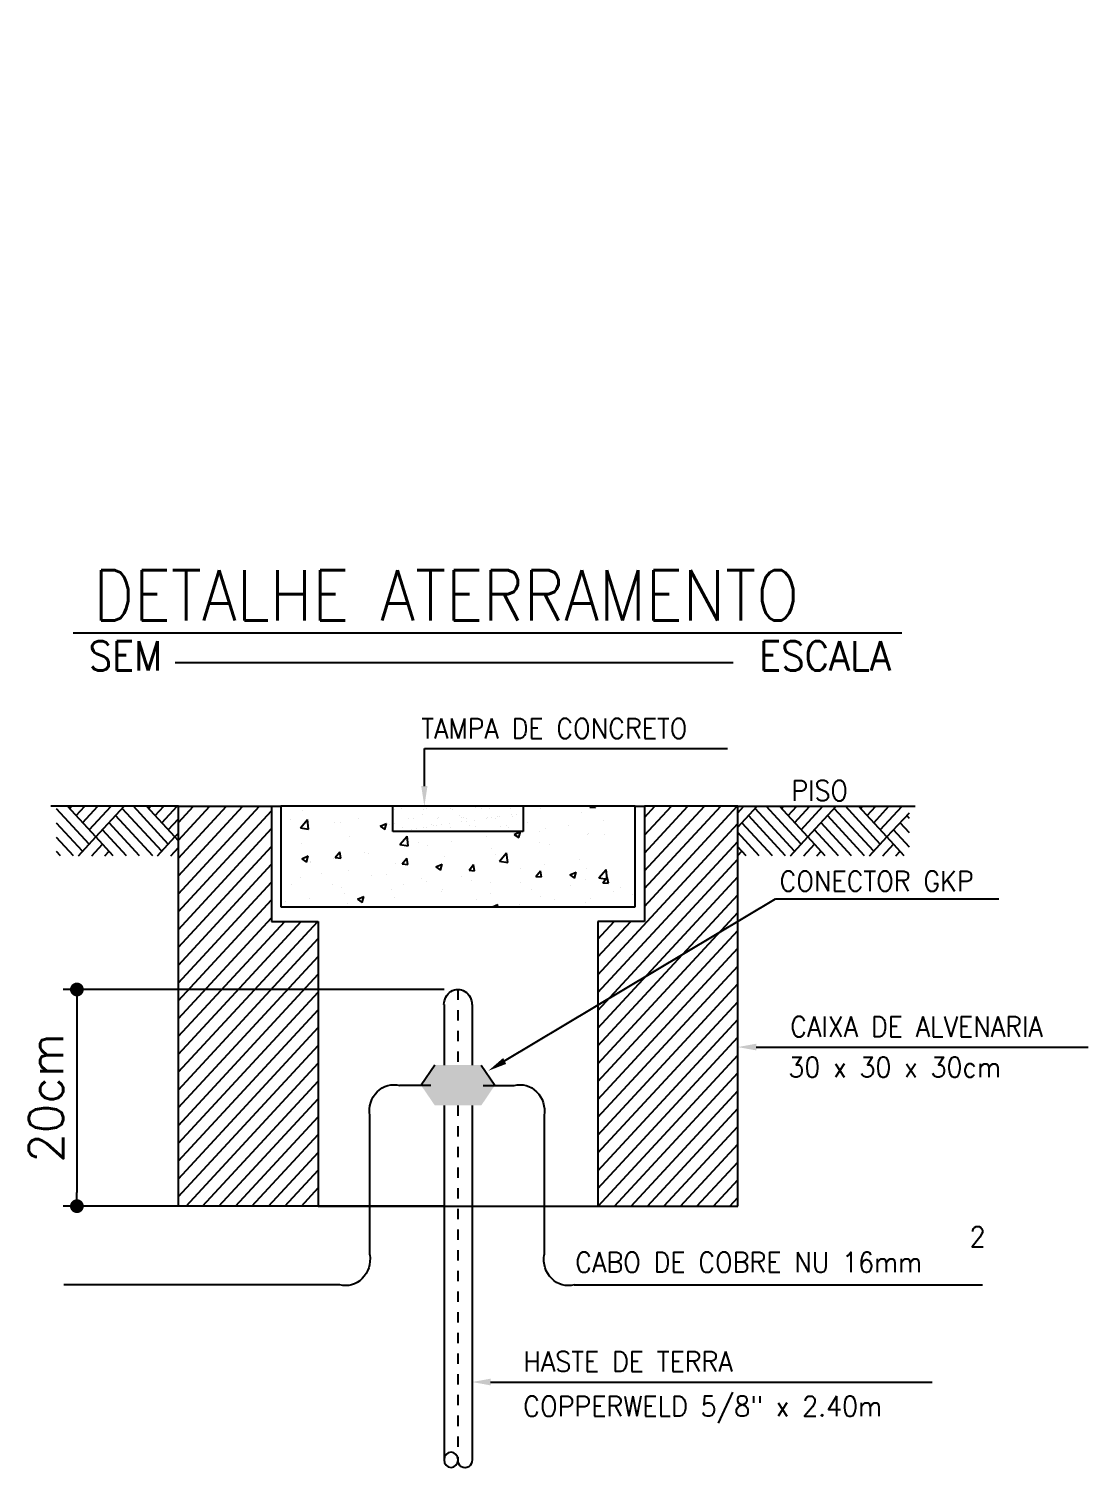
# Model space of a CAD drawing. Header units: millimetres. Extents: x -260 to 5539, y -1903 to 1459.
# Drawn here: x 2432.03 to 2442.27, y 707.54 to 721.45 of the extents above; entities that cross this region are included whole.
import ezdxf
from ezdxf.enums import TextEntityAlignment as Align

# ---------------------------------------------------------------- set-up
doc = ezdxf.new("R2010")
doc.units = ezdxf.units.MM
doc.linetypes.add('DASHDOT', pattern=[1, 0.5, -0.25, 0, -0.25])
for name, color, linetype in [('01', 4, 'Continuous'), ('02', 2, 'Continuous'), ('06', 2, 'Continuous'), ('A-TXT-Y', 8, 'Continuous'), ('CABO.ILUMI.SOLO', 6, 'Continuous'), ('SOMENTE_TUBULACAO', 2, 'Continuous'), ('TEXTO2', 3, 'Continuous'), ('TEXTOS', 2, 'Continuous')]:
    doc.layers.add(name, color=color, linetype=linetype)
doc.styles.add('CARIMBO_DADOS', font='arial.ttf', dxfattribs={"height": 0.1})
doc.styles.add('ROMANS', font='romans.shx')
doc.styles.add('TEXTOS', font='romans.shx', dxfattribs={"height": 0.1})

# ---------------------------------------------------------------- blocks, each defined once
blk = doc.blocks.new('*X89')
at = {"color": 0}
for p, q in [((4.704, 10.891), (5.573, 11.76)), ((4.704, 11.068), (5.396, 11.76)), ((4.704, 11.245), (5.219, 11.76)), ((4.704, 11.422), (5.042, 11.76)), ((4.704, 11.598), (4.866, 11.76)), ((9.704, 11.649), (9.815, 11.76)), ((9.704, 11.472), (9.992, 11.76)), ((9.704, 11.295), (10.169, 11.76)), ((9.704, 11.118), (10.346, 11.76)), ((9.704, 10.942), (10.522, 11.76)), ((9.704, 10.765), (10.699, 11.76)), ((4.704, 10.715), (5.704, 11.715)), ((9.204, 10.088), (10.704, 11.588)), ((4.704, 10.538), (5.704, 11.538)), ((4.704, 10.361), (5.704, 11.361)), ((9.204, 9.911), (10.704, 11.411)), ((4.704, 10.184), (5.704, 11.184)), ((9.204, 9.734), (10.704, 11.234)), ((4.704, 10.007), (5.704, 11.007)), ((9.204, 9.558), (10.704, 11.058)), ((9.204, 9.381), (10.704, 10.881)), ((4.704, 9.831), (5.704, 10.831)), ((4.704, 9.654), (5.704, 10.654)), ((4.704, 9.124), (6.198, 10.617)), ((4.704, 9.3), (6.021, 10.617)), ((4.704, 9.477), (5.844, 10.617)), ((9.204, 9.204), (10.704, 10.704)), ((9.204, 10.442), (9.38, 10.617)), ((9.204, 10.265), (9.557, 10.617)), ((4.704, 8.947), (6.204, 10.447)), ((9.204, 9.027), (10.704, 10.527)), ((9.204, 8.851), (10.704, 10.351)), ((4.704, 8.77), (6.204, 10.27)), ((9.204, 8.674), (10.704, 10.174)), ((4.704, 8.593), (6.204, 10.093)), ((4.704, 8.416), (6.204, 9.916)), ((9.204, 8.497), (10.704, 9.997)), ((4.704, 8.24), (6.204, 9.74)), ((9.204, 8.32), (10.704, 9.82)), ((9.204, 8.143), (10.704, 9.643)), ((4.704, 8.063), (6.204, 9.563)), ((9.204, 7.967), (10.704, 9.467)), ((4.704, 7.886), (6.204, 9.386)), ((9.205, 7.791), (10.704, 9.29)), ((4.786, 7.791), (6.204, 9.209)), ((4.963, 7.791), (6.204, 9.033)), ((9.382, 7.791), (10.704, 9.113)), ((9.559, 7.791), (10.704, 8.936)), ((5.139, 7.791), (6.204, 8.856)), ((9.736, 7.791), (10.704, 8.76)), ((5.316, 7.791), (6.204, 8.679)), ((9.912, 7.791), (10.704, 8.583)), ((5.493, 7.791), (6.204, 8.502)), ((5.67, 7.791), (6.204, 8.325)), ((10.089, 7.791), (10.704, 8.406)), ((5.847, 7.791), (6.204, 8.149)), ((10.266, 7.791), (10.704, 8.229)), ((10.443, 7.791), (10.704, 8.052)), ((6.023, 7.791), (6.204, 7.972)), ((10.62, 7.791), (10.704, 7.876)), ((6.2, 7.791), (6.204, 7.795))]:
    blk.add_line(p, q, dxfattribs=at)
blk = doc.blocks.new('*X86')
at = {"color": 0}
for p, q in [((6.04, 11.753), (6.04, 11.753)), ((8.584, 11.764), (8.584, 11.764)), ((9.032, 11.732), (9.032, 11.732)), ((9.117, 11.783), (9.124, 11.791)), ((9.117, 11.783), (9.177, 11.778)), ((9.177, 11.778), (9.175, 11.791)), ((5.904, 11.656), (5.904, 11.656)), ((6.012, 11.577), (6.09, 11.659)), ((6.012, 11.577), (6.101, 11.564)), ((6.101, 11.564), (6.09, 11.659)), ((6.381, 11.633), (6.381, 11.633)), ((6.438, 11.633), (6.438, 11.633)), ((6.631, 11.666), (6.631, 11.666)), ((6.867, 11.592), (6.937, 11.619)), ((6.867, 11.592), (6.917, 11.559)), ((6.917, 11.559), (6.937, 11.619)), ((6.971, 11.611), (6.971, 11.611)), ((8.448, 11.632), (8.448, 11.632)), ((8.89, 11.604), (8.89, 11.604)), ((9.268, 11.654), (9.268, 11.654)), ((6.541, 11.49), (6.541, 11.49)), ((7.08, 11.412), (7.157, 11.493)), ((7.168, 11.398), (7.157, 11.493)), ((7.282, 11.432), (7.282, 11.432)), ((7.629, 11.438), (7.629, 11.438)), ((7.865, 11.532), (7.865, 11.532)), ((8.008, 11.488), (8.008, 11.488)), ((8.304, 11.512), (8.374, 11.539)), ((8.304, 11.512), (8.354, 11.479)), ((8.354, 11.479), (8.374, 11.539)), ((8.572, 11.431), (8.572, 11.431)), ((8.573, 11.543), (8.573, 11.543)), ((8.639, 11.571), (8.639, 11.571)), ((9.091, 11.506), (9.091, 11.506)), ((9.107, 11.52), (9.107, 11.52)), ((9.271, 11.512), (9.271, 11.512)), ((6.027, 11.42), (6.027, 11.42)), ((6.027, 11.27), (6.097, 11.297)), ((6.077, 11.236), (6.097, 11.297)), ((6.387, 11.282), (6.435, 11.339)), ((6.447, 11.277), (6.435, 11.339)), ((6.699, 11.332), (6.699, 11.332)), ((6.747, 11.322), (6.747, 11.322)), ((7.08, 11.412), (7.168, 11.398)), ((7.379, 11.405), (7.379, 11.405)), ((7.553, 11.296), (7.553, 11.296)), ((8.067, 11.367), (8.067, 11.367)), ((8.105, 11.312), (8.105, 11.312)), ((8.147, 11.246), (8.225, 11.328)), ((8.236, 11.233), (8.225, 11.328)), ((8.688, 11.412), (8.688, 11.412)), ((6.027, 11.27), (6.077, 11.236)), ((6.116, 11.231), (6.116, 11.231)), ((6.118, 11.239), (6.118, 11.239)), ((6.368, 11.272), (6.368, 11.272)), ((6.387, 11.282), (6.447, 11.277)), ((6.529, 11.157), (6.529, 11.157)), ((7.034, 11.221), (7.034, 11.221)), ((7.104, 11.219), (7.153, 11.277)), ((7.104, 11.219), (7.164, 11.214)), ((7.164, 11.214), (7.153, 11.277)), ((7.464, 11.19), (7.534, 11.216)), ((7.464, 11.19), (7.514, 11.156)), ((7.514, 11.156), (7.534, 11.216)), ((7.522, 11.212), (7.522, 11.212)), ((7.822, 11.157), (7.87, 11.214)), ((7.822, 11.157), (7.881, 11.151)), ((7.881, 11.151), (7.87, 11.214)), ((8.147, 11.246), (8.236, 11.233)), ((8.376, 11.177), (8.376, 11.177)), ((8.539, 11.094), (8.587, 11.151)), ((8.599, 11.089), (8.587, 11.151)), ((8.627, 11.209), (8.627, 11.209)), ((9.005, 11.259), (9.005, 11.259)), ((9.079, 11.173), (9.079, 11.173)), ((9.214, 11.081), (9.292, 11.162)), ((9.303, 11.067), (9.292, 11.162)), ((9.592, 11.243), (9.592, 11.243)), ((5.92, 11.01), (5.92, 11.01)), ((6.015, 11.087), (6.015, 11.087)), ((6.243, 11.122), (6.243, 11.122)), ((6.355, 11.012), (6.355, 11.012)), ((6.777, 11.1), (6.777, 11.1)), ((6.938, 11.112), (6.938, 11.112)), ((7.116, 11.011), (7.116, 11.011)), ((7.31, 11.077), (7.31, 11.077)), ((7.366, 11.044), (7.366, 11.044)), ((7.745, 11.093), (7.745, 11.093)), ((7.844, 11.054), (7.844, 11.054)), ((8.054, 11.034), (8.054, 11.034)), ((8.378, 11.032), (8.378, 11.032)), ((8.539, 11.094), (8.599, 11.089)), ((8.56, 11.098), (8.56, 11.098)), ((8.901, 11.11), (8.971, 11.136)), ((8.901, 11.11), (8.951, 11.076)), ((8.912, 11.009), (8.912, 11.009)), ((8.951, 11.076), (8.971, 11.136)), ((9.07, 11.062), (9.07, 11.062)), ((9.214, 11.081), (9.303, 11.067)), ((9.256, 11.031), (9.304, 11.088)), ((9.256, 11.031), (9.316, 11.026)), ((9.316, 11.026), (9.304, 11.088)), ((6.105, 10.878), (6.105, 10.878)), ((6.454, 10.988), (6.454, 10.988)), ((6.484, 10.927), (6.484, 10.927)), ((6.624, 10.867), (6.694, 10.894)), ((6.624, 10.867), (6.674, 10.834)), ((6.674, 10.834), (6.694, 10.894)), ((6.988, 10.965), (6.988, 10.965)), ((7.022, 10.888), (7.022, 10.888)), ((7.521, 10.943), (7.521, 10.943)), ((7.541, 10.963), (7.541, 10.963)), ((7.904, 10.862), (7.904, 10.862)), ((8.055, 10.92), (8.055, 10.92)), ((8.487, 10.962), (8.487, 10.962)), ((8.589, 10.898), (8.589, 10.898)), ((8.742, 10.865), (8.742, 10.865)), ((9.123, 10.875), (9.123, 10.875)), ((9.374, 10.948), (9.374, 10.948)), ((9.446, 10.987), (9.446, 10.987)), ((9.58, 10.91), (9.58, 10.91)), ((5.855, 10.845), (5.855, 10.845)), ((6.517, 10.824), (6.517, 10.824)), ((8.072, 10.791), (8.131, 10.814)), ((8.124, 10.791), (8.131, 10.814)), ((8.363, 10.815), (8.363, 10.815)), ((9.067, 10.84), (9.067, 10.84))]:
    blk.add_line(p, q, dxfattribs=at)
blk = doc.blocks.new('*X88')
at = {"color": 0}
for p, q in [((3.748, 11.384), (3.398, 11.734)), ((3.818, 11.455), (3.514, 11.76)), ((3.536, 11.738), (3.557, 11.76)), ((3.606, 11.667), (3.699, 11.76)), ((3.677, 11.597), (3.84, 11.76)), ((3.748, 11.526), (3.982, 11.76)), ((3.818, 11.455), (4.123, 11.76)), ((4.525, 11.314), (4.101, 11.738)), ((4.596, 11.384), (4.221, 11.76)), ((4.667, 11.455), (4.362, 11.76)), ((4.384, 11.738), (4.406, 11.76)), ((4.455, 11.667), (4.547, 11.76)), ((4.525, 11.597), (4.689, 11.76)), ((10.704, 11.553), (10.911, 11.76)), ((10.704, 11.694), (10.77, 11.76)), ((11.314, 11.314), (10.889, 11.738)), ((11.384, 11.384), (11.009, 11.76)), ((11.455, 11.455), (11.15, 11.76)), ((11.172, 11.738), (11.194, 11.76)), ((11.243, 11.667), (11.336, 11.76)), ((11.314, 11.597), (11.477, 11.76)), ((11.384, 11.526), (11.618, 11.76)), ((11.455, 11.455), (11.76, 11.76)), ((12.162, 11.314), (11.738, 11.738)), ((12.233, 11.384), (11.858, 11.76)), ((12.304, 11.455), (11.999, 11.76)), ((12.021, 11.738), (12.043, 11.76)), ((12.092, 11.667), (12.184, 11.76)), ((12.162, 11.597), (12.326, 11.76)), ((12.233, 11.526), (12.467, 11.76)), ((3.677, 11.314), (3.398, 11.593)), ((4.287, 11.269), (3.96, 11.597)), ((4.429, 11.269), (4.031, 11.667)), ((4.596, 11.526), (4.704, 11.634)), ((11.075, 11.269), (10.748, 11.597)), ((11.217, 11.269), (10.819, 11.667)), ((11.924, 11.269), (11.597, 11.597)), ((12.065, 11.269), (11.667, 11.667)), ((12.304, 11.455), (12.545, 11.696)), ((12.545, 11.497), (12.445, 11.597)), ((12.545, 11.638), (12.516, 11.667)), ((3.58, 11.269), (3.398, 11.451)), ((3.632, 11.269), (3.818, 11.455)), ((4.004, 11.269), (3.818, 11.455)), ((4.146, 11.269), (3.889, 11.526)), ((4.481, 11.269), (4.667, 11.455)), ((4.667, 11.455), (4.704, 11.492)), ((4.704, 11.418), (4.667, 11.455)), ((10.934, 11.269), (10.704, 11.499)), ((11.269, 11.269), (11.455, 11.455)), ((11.641, 11.269), (11.455, 11.455)), ((11.783, 11.269), (11.526, 11.526)), ((12.118, 11.269), (12.304, 11.455)), ((12.49, 11.269), (12.304, 11.455)), ((12.545, 11.355), (12.374, 11.526)), ((3.439, 11.269), (3.398, 11.31)), ((3.774, 11.269), (3.889, 11.384)), ((3.915, 11.269), (3.96, 11.314)), ((4.622, 11.269), (4.704, 11.351)), ((10.793, 11.269), (10.704, 11.358)), ((10.704, 11.27), (10.748, 11.314)), ((11.411, 11.269), (11.526, 11.384)), ((11.552, 11.269), (11.597, 11.314)), ((12.259, 11.269), (12.374, 11.384)), ((12.4, 11.269), (12.445, 11.314))]:
    blk.add_line(p, q, dxfattribs=at)
blk = doc.blocks.new('DOT')
at = {"color": 0, "linetype": 'ByBlock'}
blk.add_line((-0.5, 0), (-1, 0), dxfattribs=at)
at = {"color": 0, "linetype": 'ByBlock', "const_width": 0.5}
blk.add_lwpolyline([(-0.25, 0, 1), (0.25, 0, 1)], format="xyb", close=True, dxfattribs=at)
blk = doc.blocks.new('*X87')
at = {"color": 0}
for p, q in [((7.023, 11.762), (7.023, 11.762)), ((7.102, 11.77), (7.102, 11.77)), ((7.233, 11.784), (7.233, 11.784)), ((7.292, 11.79), (7.292, 11.79)), ((7.334, 11.763), (7.334, 11.763)), ((7.363, 11.773), (7.363, 11.773)), ((7.603, 11.79), (7.603, 11.79)), ((7.619, 11.772), (7.619, 11.772)), ((7.646, 11.763), (7.646, 11.763)), ((7.889, 11.782), (7.889, 11.782)), ((7.915, 11.791), (7.915, 11.791)), ((7.957, 11.764), (7.957, 11.764)), ((8.021, 11.789), (8.021, 11.789)), ((8.039, 11.772), (8.039, 11.772)), ((8.151, 11.785), (8.151, 11.785)), ((8.268, 11.764), (8.268, 11.764)), ((7.02, 11.617), (7.02, 11.617)), ((7.108, 11.577), (7.108, 11.577)), ((7.175, 11.666), (7.175, 11.666)), ((7.229, 11.67), (7.229, 11.67)), ((7.32, 11.704), (7.32, 11.704)), ((7.337, 11.582), (7.337, 11.582)), ((7.37, 11.58), (7.37, 11.58)), ((7.42, 11.613), (7.42, 11.613)), ((7.438, 11.596), (7.438, 11.596)), ((7.473, 11.599), (7.473, 11.599)), ((7.486, 11.666), (7.486, 11.666)), ((7.499, 11.679), (7.499, 11.679)), ((7.525, 11.606), (7.525, 11.606)), ((7.607, 11.617), (7.607, 11.617)), ((7.626, 11.579), (7.626, 11.579)), ((7.72, 11.701), (7.72, 11.701)), ((7.739, 11.684), (7.739, 11.684)), ((7.742, 11.635), (7.742, 11.635)), ((7.76, 11.683), (7.76, 11.683)), ((7.794, 11.642), (7.794, 11.642)), ((7.797, 11.667), (7.797, 11.667)), ((7.826, 11.604), (7.826, 11.604)), ((7.876, 11.652), (7.876, 11.652)), ((7.896, 11.589), (7.896, 11.589)), ((8.012, 11.67), (8.012, 11.67)), ((8.016, 11.681), (8.016, 11.681)), ((8.064, 11.677), (8.064, 11.677)), ((8.109, 11.667), (8.109, 11.667)), ((8.126, 11.692), (8.126, 11.692)), ((8.145, 11.688), (8.145, 11.688)), ((8.157, 11.592), (8.157, 11.592)), ((8.226, 11.601), (8.226, 11.601)), ((8.244, 11.584), (8.244, 11.584)), ((8.281, 11.706), (8.281, 11.706)), ((8.286, 11.691), (8.286, 11.691)), ((8.333, 11.713), (8.333, 11.713)), ((7.068, 11.546), (7.068, 11.546)), ((7.204, 11.564), (7.204, 11.564)), ((7.256, 11.571), (7.256, 11.571))]:
    blk.add_line(p, q, dxfattribs=at)
blk = doc.blocks.new('A$C71517219')
at = {"linetype": 'ByBlock'}
for p, q in [((334.8, 385.4), (27.7, 385.4)), ((38.8, 374.3), (38.8, 221.9)), ((334.8, 210.8), (27.7, 210.8))]:
    blk.add_line(p, q, dxfattribs=at)
at = {"linetype": 'DASHDOT', "ltscale": 0.5}
for p, q in [((345.9, 385.4), (345.9, 324.5)), ((345.9, 292), (345.9, 6.4))]:
    blk.add_line(p, q, dxfattribs=at)
for p, q in [((327.2, 324.5), (316.1, 308.3)), ((364.7, 324.5), (375.7, 308.3))]:
    blk.add_line(p, q)
for points in [[(316.3, 308), (327.2, 324.5), (327.2, 292), (327.2, 324.5)], [(327.2, 324.5), (364.7, 292), (364.7, 324.5), (364.7, 292)], [(327.2, 324.5), (364.7, 292), (327.2, 292), (364.7, 292)], [(364.7, 324.5), (364.7, 292), (375.7, 308.3), (364.7, 292)]]:
    blk.add_solid(points)
at = {"layer": '01'}
blk.add_line((233.3, 210.8), (458.6, 210.8), dxfattribs=at)
at = {"layer": '02'}
for p, q in [((567.6, 648.6), (118.1, 648.6)), ((293.4, 512.8), (293.4, 533)), ((398.5, 533), (398.5, 512.8)), ((398.5, 512.8), (293.4, 512.8)), ((334.7, 373.2), (334.7, 324.5)), ((357.2, 373.2), (357.2, 324.5)), ((334.7, 292), (334.7, 6.4)), ((357.2, 292), (357.2, 6.4))]:
    blk.add_line(p, q, dxfattribs=at)
at = {"layer": '02', "extrusion": (0, 0, -1)}
for centre, major_axis, start_param, end_param in [((345.9, 373.2), (0, 12.2), 4.712389, 7.853982), ((351.6, 6.1), (0, 6.1), 1.514706, 4.768479)]:
    blk.add_ellipse(centre, major_axis=major_axis, ratio=0.925363, start_param=start_param, end_param=end_param, dxfattribs=at)
blk.add_ellipse((340.3, 6.4), major_axis=(0, 6.09), ratio=0.925363, dxfattribs=at)
at = {"layer": '06'}
for p, q in [((120.6, 533), (17.8, 533)), ((120.6, 210.8), (120.6, 533)), ((120.6, 533), (195.7, 533)), ((195.7, 533), (195.7, 440.3)), ((195.7, 533), (203.2, 533)), ((488.7, 533), (203.2, 533)), ((203.2, 533), (203.2, 451.9)), ((488.7, 451.9), (488.7, 533)), ((488.7, 533), (496.2, 533)), ((496.2, 533), (496.2, 440.3)), ((571.3, 533), (496.2, 533)), ((571.3, 210.8), (571.3, 533)), ((571.3, 533), (714.2, 533)), ((203.2, 451.9), (488.7, 451.9)), ((195.7, 440.3), (233.3, 440.3)), ((233.3, 440.3), (233.3, 210.8)), ((458.6, 440.3), (458.6, 210.8)), ((496.2, 440.3), (458.6, 440.3)), ((324, 308), (298.9, 308)), ((366.1, 308), (391.2, 308)), ((274.7, 283.9), (274.7, 171.5)), ((415.4, 283.9), (415.4, 171.5)), ((233.3, 210.8), (120.6, 210.8)), ((458.6, 210.8), (571.3, 210.8)), ((250.6, 147.4), (28.3, 147.4)), ((439.6, 147.4), (768.6, 147.4))]:
    blk.add_line(p, q, dxfattribs=at)
at = {"layer": '06', "extrusion": (0, 0, -1)}
for centre, start_param, end_param in [((294.1, 287.4), 4.544834, 6.532836), ((396, 287.4), 6.033534, 8.021536), ((255.4, 168), 1.403242, 3.391244), ((434.7, 168), 2.891941, 4.879944)]:
    blk.add_ellipse(centre, major_axis=(0, 21.2), ratio=0.925363, start_param=start_param, end_param=end_param, dxfattribs=at)
at = {"layer": 'Defpoints', "linetype": 'ByBlock'}
for p in [(345.9, 385.4), (38.8, 210.8), (345.9, 210.8)]:
    blk.add_point(p, dxfattribs=at)
at = {"layer": 'TEXTO2'}
for p, q in [((318.8, 579.5), (333.8, 579.5)), ((318.8, 549.3), (318.8, 579.5)), ((333.8, 579.5), (563.1, 579.5)), ((383.5, 327.8), (601.7, 458.5)), ((601.7, 458.5), (616.8, 458.5)), ((616.8, 458.5), (781.8, 458.5)), ((586.3, 339), (619.3, 339)), ((619.3, 339), (853.7, 339)), ((372.2, 69.1), (437.7, 69.1)), ((437.7, 69.1), (727.9, 69.1))]:
    blk.add_line(p, q, dxfattribs=at)
for points in [[(321.3, 549.3), (316.3, 549.3), (318.8, 533)], [(586.3, 336.3), (586.3, 341.7), (571.3, 339)], [(384.7, 325.4), (382.3, 330.2), (370.4, 319.9)], [(372.2, 66.4), (372.2, 71.8), (357.2, 69.1)]]:
    blk.add_solid(points, dxfattribs=at)
at = {"layer": 'TEXTOS'}
blk.add_line((703.5, 672.6), (35.9, 672.6), dxfattribs=at)
at = {"linetype": 'ByBlock', "xscale": 11.09589472725902, "yscale": 11.09589472725902, "zscale": 11.09589472725902}
for p, rotation in [((38.8, 385.4), 90), ((38.8, 210.8), 270)]:
    blk.add_blockref('DOT', p, dxfattribs=dict(at, rotation=rotation))
at = {"layer": '01', "xscale": 75.12661692264314, "yscale": 81.18610369981167, "zscale": 75.12661692264314}
for name, p in [('*X88', (-232.8, -421.7)), ('*X89', (-232.8, -421.7)), ('*X86', (-232.8, -424.2)), ('*X87', (-232.8, -424.2))]:
    blk.add_blockref(name, p, dxfattribs=at)
at = {"linetype": 'ByBlock', "insert": (13.9, 298.1), "char_height": 27.74, "attachment_point": 5, "rotation": 90, "style": 'TEXTOS'}
blk.add_mtext('20cm', dxfattribs=at)
at = {"layer": '02', "style": 'ROMANS', "width": 0.925363}
for s, p in [('SEM', (48.3, 642.3)), ('ESCALA ', (588.5, 642.3))]:
    blk.add_text(s, height=23.71, dxfattribs=at).set_placement(p)
at = {"layer": 'A-TXT-Y', "linetype": 'ByBlock', "style": 'ROMANS', "width": 0.9}
blk.add_text('DETALHE ATERRAMENTO', height=40.5, dxfattribs=at).set_placement((52, 682.8))
at = {"layer": 'TEXTO2', "style": 'ROMANS', "width": 0.925363}
for s, height, p in [('TAMPA DE CONCRETO', 16.237, (316.3, 587.6)), ('PISO', 16.24, (614.5, 537.5)), ('2', 16.2, (758.2, 178.1)), ('CABO DE COBRE NU 16mm', 16.237, (440.4, 157.5))]:
    blk.add_text(s, height=height, dxfattribs=at).set_placement(p)
for s, p in [('CONECTOR GKP', (605, 472.7)), ('CAIXA DE ALVENARIA', (613.6, 355.5)), ('30 x 30 x 30cm', (612.1, 322.8)), ('HASTE DE TERRA', (398.5, 85.6)), ('COPPERWELD 5/8" x 2.40m', (398.5, 49.6))]:
    blk.add_text(s, height=16.237, dxfattribs=at).set_placement(p, align=Align.MIDDLE_LEFT)

msp = doc.modelspace()

# ---------------------------------------------------------------- block references
at = {"layer": 'SOMENTE_TUBULACAO', "linetype": 'ByBlock', "xscale": 0.01200000000017099, "yscale": 0.0120000000000573, "zscale": 0.012}
msp.add_blockref('A$C71517219', (2432.026, 707.541), dxfattribs=at)

# ---------------------------------------------------------------- texts
at = {"layer": 'CABO.ILUMI.SOLO', "color": 230, "insert": (2436.212, 721.455), "char_height": 0.1, "width": 1.54291, "attachment_point": 1, "style": 'CARIMBO_DADOS'}
msp.add_mtext('\\A1;', dxfattribs=at)

doc.saveas('drawing.dxf')
